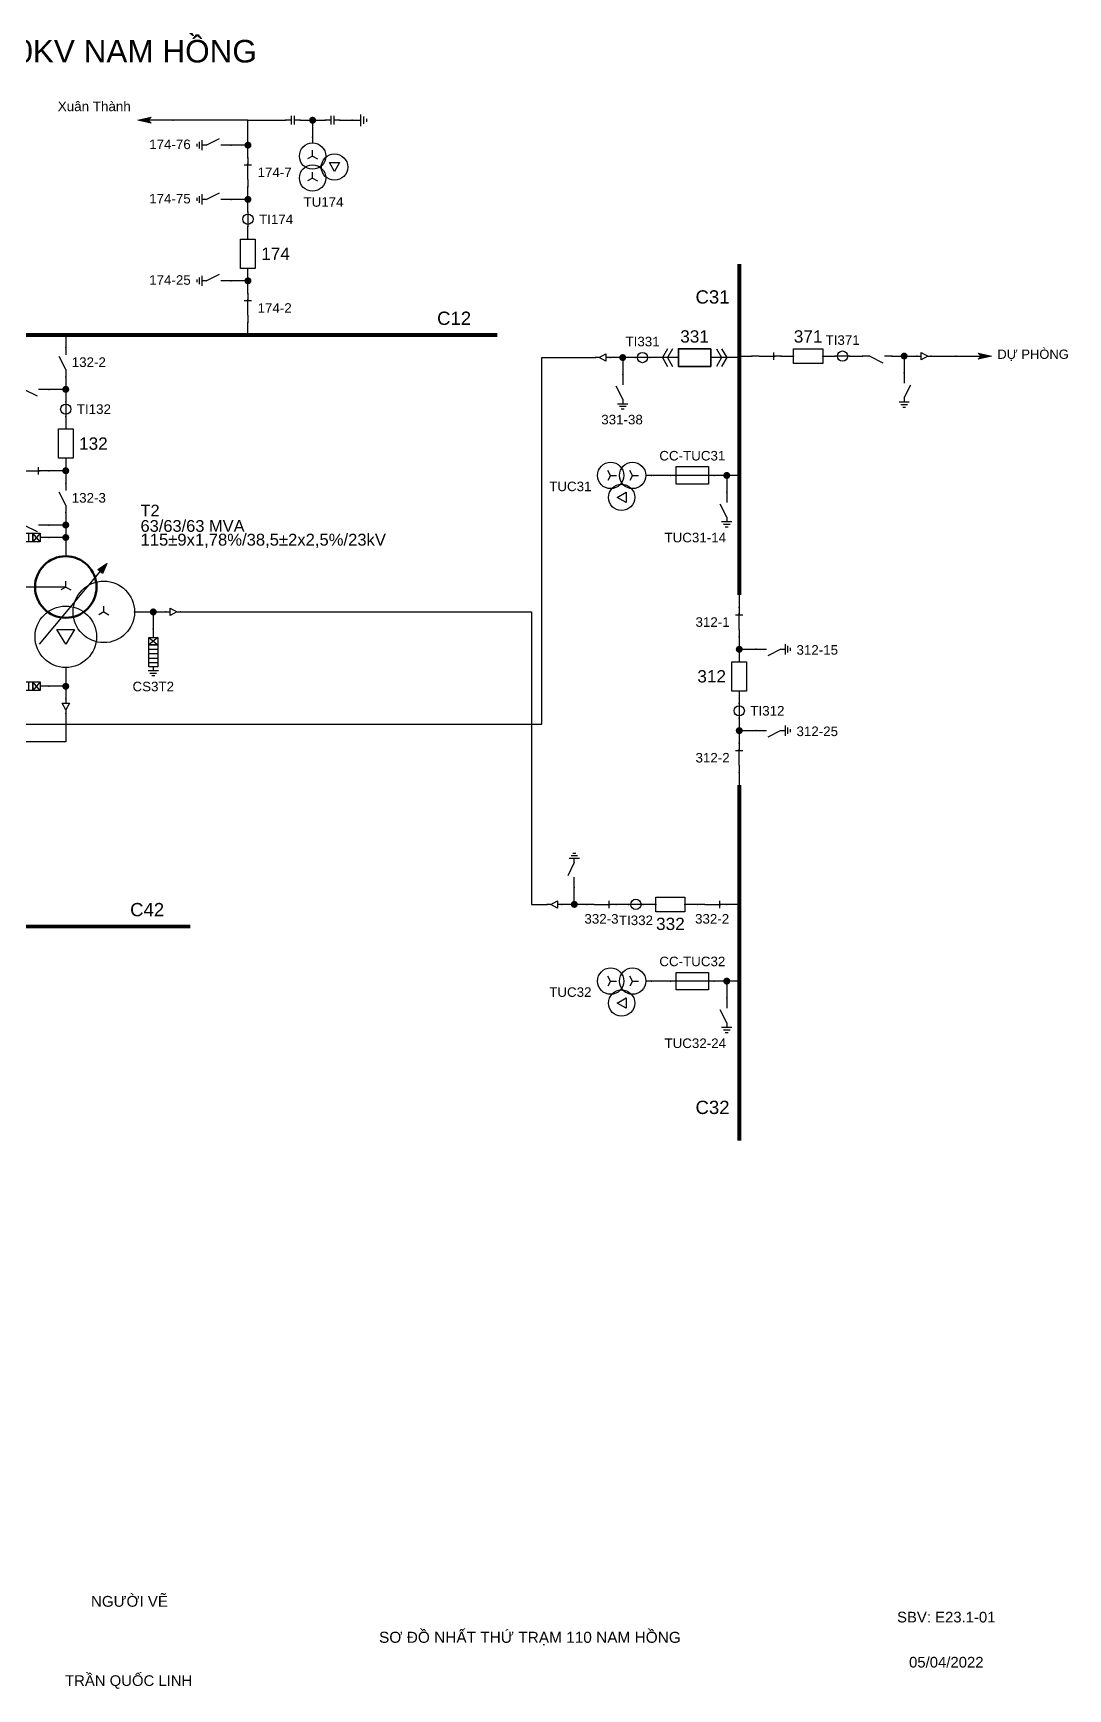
# Model space of a CAD drawing. Header units: millimetres. Extents: x -386 to 411, y 7 to 290.
# Drawn here: x 234.1 to 410.8, y 7.3 to 290.1 of the extents above; entities that cross this region are included whole.
import ezdxf

# ---------------------------------------------------------------- set-up
doc = ezdxf.new("R2010")
doc.units = ezdxf.units.MM
for name, color, linetype, lineweight in [('BUSBAR_110KV', 1, 'Continuous', 50), ('BUSBAR_22KV', 5, 'Continuous', 50), ('BUSBAR_35KV', 30, 'Continuous', 50), ('GROUND', 3, 'Continuous', 25), ('HV_110KV', 1, 'Continuous', 25), ('MV_22KV', 5, 'Continuous', 25), ('MV_35KV', 30, 'Continuous', 25)]:
    doc.layers.add(name, color=color, linetype=linetype, lineweight=lineweight)
doc.layers.add('SYM_PORTS', color=8, linetype='Continuous', plot=False)
doc.layers.add('TEXT', color=7, linetype='Continuous')
doc.styles.add('SLD_TEXT', font='arial.ttf')

# ---------------------------------------------------------------- blocks, each defined once
blk = doc.blocks.new('SYM_DISCONNECTOR_CLOSED')
at = {"lineweight": 25}
for points in [[(-0.625, 1.25), (0.625, 1.25)], [(0, 2.5), (0, 1.25)], [(0, -1.25), (0, 1.5)], [(0, -1.25), (0, -2.5)]]:
    blk.add_lwpolyline(points, dxfattribs=at)
at = {"layer": 'SYM_PORTS'}
for p in [(0, 2.5), (0, -2.5)]:
    blk.add_point(p, dxfattribs=at)
blk.add_attdef('DEVICE_CODE', (1.625, -0.5), '', height=2)
blk = doc.blocks.new('SYM_EARTHING_SWITCH_OPEN')
at = {"lineweight": 25}
for points in [[(0, 3), (0, 1.25)], [(0, -1.25), (-1.125, 1)], [(-0.875, -2), (0.875, -2)], [(-0.5625, -2.4375), (0.5625, -2.4375)], [(0, -1.25), (0, -2)], [(-0.25, -2.875), (0.25, -2.875)]]:
    blk.add_lwpolyline(points, dxfattribs=at)
at = {"layer": 'SYM_PORTS'}
blk.add_point((0, 3), dxfattribs=at)
blk.add_attdef('DEVICE_CODE', (1.875, 0), '', height=2)
blk = doc.blocks.new('SYM_CIRCUIT_BREAKER')
at = {"lineweight": 25}
blk.add_lwpolyline([(-1.25, 2.5), (1.25, 2.5), (1.25, -2.5), (-1.25, -2.5)], close=True, dxfattribs=at)
at = {"layer": 'SYM_PORTS'}
for p in [(0, 2.5), (0, -2.5)]:
    blk.add_point(p, dxfattribs=at)
blk.add_attdef('DEVICE_CODE', (2.25, -0.5), '', height=2)
at = {"flags": 1}
blk.add_attdef('RATING', (2.25, -3.5), '', height=2, dxfattribs=at)
blk = doc.blocks.new('SYM_CURRENT_TRANSFORMER')
at = {"lineweight": 25}
blk.add_lwpolyline([(0, 1.25), (0, -1.25)], dxfattribs=at)
blk.add_circle((0, 0), 0.875, dxfattribs=at)
at = {"layer": 'SYM_PORTS'}
for p in [(0, 1.25), (0, -1.25)]:
    blk.add_point(p, dxfattribs=at)
blk.add_attdef('DEVICE_CODE', (1.875, -1.75), '', height=2)
at = {"flags": 1}
blk.add_attdef('RATIO', (1.875, -4.75), '', height=2, dxfattribs=at)
blk = doc.blocks.new('SYM_COUPLING_CAPACITOR')
at = {"lineweight": 25}
for points in [[(-0.75, 0.25), (0.75, 0.25)], [(0, 1.25), (0, 0.25)], [(-0.75, -0.25), (0.75, -0.25)], [(0, -0.25), (0, -1.25)]]:
    blk.add_lwpolyline(points, dxfattribs=at)
at = {"layer": 'SYM_PORTS'}
for p in [(0, 1.25), (0, -1.25)]:
    blk.add_point(p, dxfattribs=at)
blk.add_attdef('DEVICE_CODE', (1.75, -1.75), '', height=2)
blk = doc.blocks.new('SYM_VOLTAGE_TRANSFORMER')
at = {"lineweight": 25}
for points in [[(0, 4.625), (0, 3.625)], [(0, 1.375), (-0.8625, 0.875)], [(0, 1.375), (0, 2.375)], [(0, 1.375), (0.8625, 0.875)], [(0, -2.375), (-0.8625, -2.875)], [(0, -2.375), (0, -1.375)], [(0, -2.375), (0.8625, -2.875)]]:
    blk.add_lwpolyline(points, dxfattribs=at)
blk.add_lwpolyline([(2.875, 0.25), (4.625, 0.25), (3.75, -1.25)], close=True, dxfattribs=at)
for centre in [(0, 1.375), (3.75, -0.5), (0, -2.375)]:
    blk.add_circle(centre, 2.25, dxfattribs=at)
at = {"layer": 'SYM_PORTS'}
blk.add_point((0, 4.625), dxfattribs=at)
blk.add_attdef('DEVICE_CODE', (7, 1.625), '', height=2)
at = {"flags": 1}
blk.add_attdef('RATIO', (7, -1.375), '', height=2, dxfattribs=at)
blk = doc.blocks.new('SYM_GROUND_SYMBOL')
at = {"lineweight": 25}
for points in [[(0, 1.25), (0, -0.25)], [(-1, -0.25), (1, -0.25)], [(-0.625, -0.75), (0.625, -0.75)], [(-0.25, -1.25), (0.25, -1.25)]]:
    blk.add_lwpolyline(points, dxfattribs=at)
at = {"layer": 'SYM_PORTS'}
blk.add_point((0, 1.25), dxfattribs=at)
blk = doc.blocks.new('SYM_LINE_FEEDER_ARROW')
blk.add_hatch(color=7).paths.add_polyline_path([(0, -3), (-0.5, -0.75), (0, -1.25), (0.5, -0.75)])
at = {"lineweight": 25}
blk.add_lwpolyline([(0, 3), (0, -1.25)], dxfattribs=at)
blk.add_lwpolyline([(0, -3), (-0.5, -0.75), (0, -1.25), (0.5, -0.75)], close=True, dxfattribs=at)
at = {"layer": 'SYM_PORTS'}
blk.add_point((0, 3), dxfattribs=at)
blk.add_attdef('LINE_NAME', (1.5, 0), '', height=2)
blk = doc.blocks.new('SYM_DISCONNECTOR_OPEN')
at = {"lineweight": 25}
for points in [[(0, -1.25), (-1.125, 1)], [(0, 2.5), (0, 1.25)], [(0, -1.25), (0, -2.5)]]:
    blk.add_lwpolyline(points, dxfattribs=at)
at = {"layer": 'SYM_PORTS'}
for p in [(0, 2.5), (0, -2.5)]:
    blk.add_point(p, dxfattribs=at)
blk.add_attdef('DEVICE_CODE', (1, -0.5), '', height=2)
blk = doc.blocks.new('SYM_EARTHING_SWITCH_CLOSED')
at = {"lineweight": 25}
for points in [[(0, 3), (0, 1.25)], [(-0.625, 1.25), (0.625, 1.25)], [(0, -1.25), (0, 1.5)], [(-0.875, -2), (0.875, -2)], [(-0.5625, -2.4375), (0.5625, -2.4375)], [(0, -1.25), (0, -2)], [(-0.25, -2.875), (0.25, -2.875)]]:
    blk.add_lwpolyline(points, dxfattribs=at)
at = {"layer": 'SYM_PORTS'}
blk.add_point((0, 3), dxfattribs=at)
blk.add_attdef('DEVICE_CODE', (1.875, 0), '', height=2)
blk = doc.blocks.new('SYM_SURGE_ARRESTER')
at = {"lineweight": 25}
for points in [[(0, 4), (0, 2.5)], [(-0.75, 2.5), (0.75, 1.25)], [(0.75, 2.5), (-0.75, 1.25)], [(-0.75, 0.5), (0.75, 0.5)], [(-0.75, -0.25), (0.75, -0.25)], [(-0.75, -1), (0.75, -1)], [(-0.75, -1.75), (0.75, -1.75)], [(0, -2.5), (0, -3.125)], [(-0.875, -3.125), (0.875, -3.125)], [(-0.5625, -3.5625), (0.5625, -3.5625)], [(-0.25, -4), (0.25, -4)]]:
    blk.add_lwpolyline(points, dxfattribs=at)
for points in [[(-0.75, 2.5), (0.75, 2.5), (0.75, 1.25), (-0.75, 1.25)], [(-0.75, 1.25), (0.75, 1.25), (0.75, -2.5), (-0.75, -2.5)]]:
    blk.add_lwpolyline(points, close=True, dxfattribs=at)
at = {"layer": 'SYM_PORTS'}
blk.add_point((0, 4), dxfattribs=at)
blk.add_attdef('DEVICE_CODE', (1.875, 1), '', height=2)
blk = doc.blocks.new('SYM_TRANSFORMER_3W')
blk.add_hatch(color=7).paths.add_polyline_path([(3.75, 8.25), (3.0125, 6.575), (2.2375, 7.225)])
at = {"lineweight": 25}
for points in [[(-7.75, -5.5), (3.0125, 7.35)], [(-3.25, 4.25), (-8.5, 4.25)], [(-3.25, 4.25), (-4.1125, 3.75)], [(-3.25, 4.25), (-3.25, 5.25)], [(-3.25, 4.25), (-2.3875, 3.75)], [(3.25, 0), (2.3875, -0.5)], [(3.25, 0), (3.25, 1)], [(3.25, 0), (4.1125, -0.5)]]:
    blk.add_lwpolyline(points, dxfattribs=at)
for points in [[(3.75, 8.25), (3.0125, 6.575), (2.2375, 7.225)], [(-4.75, -3), (-1.75, -3), (-3.25, -5.5)]]:
    blk.add_lwpolyline(points, close=True, dxfattribs=at)
at = {"lineweight": 50}
blk.add_circle((-3.25, 4.25), 5.25, dxfattribs=at)
at = {"lineweight": 25}
for centre in [(3.25, 0), (-3.25, -4.25)]:
    blk.add_circle(centre, 5.25, dxfattribs=at)
at = {"layer": 'SYM_PORTS'}
for p in [(-3.25, 9.5), (-8.5, 4.25), (8.5, 0), (-3.25, -9.5)]:
    blk.add_point(p, dxfattribs=at)
blk.add_attdef('DEVICE_CODE', (9.5, 6.5), '', height=2)
at = {"flags": 1}
for tag, p in [('POWER', (9.5, 3.5)), ('VOLTAGE_RATIO', (9.5, 0.5))]:
    blk.add_attdef(tag, p, '', height=2, dxfattribs=at)
blk = doc.blocks.new('SYM_CABLE_TERMINATION')
at = {"lineweight": 25}
blk.add_lwpolyline([(-0.625, 0.5), (0.625, 0.5), (0, -0.625)], close=True, dxfattribs=at)
for points in [[(0, 1.25), (0, 0.5)], [(0, -0.625), (0, -1.25)]]:
    blk.add_lwpolyline(points, dxfattribs=at)
at = {"layer": 'SYM_PORTS'}
for p in [(0, 1.25), (0, -1.25)]:
    blk.add_point(p, dxfattribs=at)
blk = doc.blocks.new('SYM_DRAWOUT_BREAKER')
at = {"lineweight": 25}
for points in [[(-1.5, 4.625), (0, 5.5), (1.5, 4.625)], [(-1.5, 3.75), (0, 4.625), (1.5, 3.75)], [(0, 5.5), (0, 2.75)], [(0, -2.75), (0, -5.5)], [(-1.5, -3.75), (0, -4.625), (1.5, -3.75)], [(-1.5, -4.625), (0, -5.5), (1.5, -4.625)]]:
    blk.add_lwpolyline(points, dxfattribs=at)
at = {"lineweight": 35}
blk.add_lwpolyline([(-1.5, 2.75), (1.5, 2.75), (1.5, -2.75), (-1.5, -2.75)], close=True, dxfattribs=at)
at = {"layer": 'SYM_PORTS'}
for p in [(0, 5.5), (0, -5.5)]:
    blk.add_point(p, dxfattribs=at)
blk.add_attdef('DEVICE_CODE', (2.5, 2.5), '', height=2)
at = {"flags": 1}
blk.add_attdef('RATING', (2.5, -0.5), '', height=2, dxfattribs=at)
blk = doc.blocks.new('SYM_FUSE_DISCONNECTOR')
at = {"lineweight": 25}
blk.add_lwpolyline([(0, 3.75), (0, -3.75)], dxfattribs=at)
blk.add_lwpolyline([(-1.5, 2.75), (1.5, 2.75), (1.5, -2.75), (-1.5, -2.75)], close=True, dxfattribs=at)
at = {"layer": 'SYM_PORTS'}
for p in [(0, 3.75), (0, -3.75)]:
    blk.add_point(p, dxfattribs=at)
blk.add_attdef('DEVICE_CODE', (2.5, 0.75), '', height=2)
at = {"flags": 1}
blk.add_attdef('RATING', (2.5, -2.25), '', height=2, dxfattribs=at)

msp = doc.modelspace()

# ---------------------------------------------------------------- hatches: boundary and pattern name
at = {"layer": 'HV_110KV'}
h = msp.add_hatch(color=7, dxfattribs=at)
edge = h.paths.add_edge_path()
edge.add_arc((281.82, 275.2), 0.6, 0, 360)
h = msp.add_hatch(color=7, dxfattribs=at)
edge = h.paths.add_edge_path()
edge.add_arc((270.78, 270.94), 0.6, 0, 360)
h = msp.add_hatch(color=7, dxfattribs=at)
edge = h.paths.add_edge_path()
edge.add_arc((270.78, 261.67), 0.6, 0, 360)
h = msp.add_hatch(color=7, dxfattribs=at)
edge = h.paths.add_edge_path()
edge.add_arc((270.78, 247.77), 0.6, 0, 360)
h = msp.add_hatch(color=7, dxfattribs=at)
edge = h.paths.add_edge_path()
edge.add_arc((239.66, 229.23), 0.6, 0, 360)
h = msp.add_hatch(color=7, dxfattribs=at)
edge = h.paths.add_edge_path()
edge.add_arc((239.66, 215.33), 0.6, 0, 360)
h = msp.add_hatch(color=7, dxfattribs=at)
edge = h.paths.add_edge_path()
edge.add_arc((239.66, 206.06), 0.6, 0, 360)
h = msp.add_hatch(color=7, dxfattribs=at)
edge = h.paths.add_edge_path()
edge.add_arc((239.66, 203.93), 0.6, 0, 360)
at = {"layer": 'MV_22KV'}
h = msp.add_hatch(color=7, dxfattribs=at)
edge = h.paths.add_edge_path()
edge.add_arc((239.66, 178.52), 0.6, 0, 360)
at = {"layer": 'MV_35KV'}
h = msp.add_hatch(color=7, dxfattribs=at)
edge = h.paths.add_edge_path()
edge.add_arc((334.8, 234.66), 0.6, 0, 360)
h = msp.add_hatch(color=7, dxfattribs=at)
edge = h.paths.add_edge_path()
edge.add_arc((382.87, 234.91), 0.6, 0, 360)
h = msp.add_hatch(color=7, dxfattribs=at)
edge = h.paths.add_edge_path()
edge.add_arc((352.57, 214.53), 0.6, 0, 360)
h = msp.add_hatch(color=7, dxfattribs=at)
edge = h.paths.add_edge_path()
edge.add_arc((254.61, 191.22), 0.6, 0, 360)
h = msp.add_hatch(color=7, dxfattribs=at)
edge = h.paths.add_edge_path()
edge.add_arc((354.7, 184.84), 0.6, 0, 360)
h = msp.add_hatch(color=7, dxfattribs=at)
edge = h.paths.add_edge_path()
edge.add_arc((354.7, 170.94), 0.6, 0, 360)
h = msp.add_hatch(color=7, dxfattribs=at)
edge = h.paths.add_edge_path()
edge.add_arc((326.53, 141.27), 0.6, 0, 360)
h = msp.add_hatch(color=7, dxfattribs=at)
edge = h.paths.add_edge_path()
edge.add_arc((352.57, 128.16), 0.6, 0, 360)

# ---------------------------------------------------------------- linework, layer by layer
at = {"layer": 'BUSBAR_110KV', "const_width": 0.658}
msp.add_lwpolyline([(176.01, 238.5), (313.37, 238.5)], dxfattribs=at)
at = {"layer": 'BUSBAR_22KV', "const_width": 0.658}
msp.add_lwpolyline([(160.33, 137.5), (260.94, 137.5)], dxfattribs=at)
at = {"layer": 'BUSBAR_35KV', "const_width": 0.658}
for points in [[(354.7, 250.64), (354.7, 194.11)], [(354.7, 161.67), (354.7, 100.91)]]:
    msp.add_lwpolyline(points, dxfattribs=at)
at = {"layer": 'GROUND'}
msp.add_lwpolyline([(286.45, 275.2), (288.59, 275.2)], dxfattribs=at)
at = {"layer": 'HV_110KV'}
for points in [[(270.78, 275.2), (257.98, 275.2)], [(270.78, 270.94), (270.78, 275.2)], [(270.78, 275.2), (277.18, 275.2)], [(279.68, 275.2), (281.82, 275.2)], [(281.82, 275.2), (281.82, 272.32)], [(281.82, 275.2), (283.95, 275.2)], [(270.78, 270.94), (267.9, 270.94)], [(270.78, 268.8), (270.78, 270.94)], [(270.78, 261.67), (270.78, 263.8)], [(270.78, 261.67), (267.9, 261.67)], [(270.78, 259.53), (270.78, 261.67)], [(270.78, 254.9), (270.78, 257.03)], [(270.78, 247.77), (270.78, 249.9)], [(270.78, 247.77), (267.9, 247.77)], [(270.78, 245.63), (270.78, 247.77)], [(270.78, 238.5), (270.78, 240.63)], [(239.66, 238.5), (239.66, 236.36)], [(239.66, 229.23), (236.78, 229.23)], [(239.66, 231.36), (239.66, 229.23)], [(239.66, 229.23), (239.66, 227.1)], [(239.66, 224.6), (239.66, 222.46)], [(239.66, 215.33), (236.78, 215.33)], [(239.66, 217.46), (239.66, 215.33)], [(239.66, 215.33), (239.66, 213.19)], [(239.66, 208.19), (239.66, 206.06)], [(239.66, 206.06), (236.78, 206.06)], [(239.66, 203.93), (236.78, 203.93)], [(239.66, 206.06), (239.66, 203.93)], [(239.66, 203.93), (239.66, 200.72)], [(234.41, 195.47), (230.14, 195.47)]]:
    msp.add_lwpolyline(points, dxfattribs=at)
at = {"layer": 'MV_22KV'}
for points in [[(239.66, 181.72), (239.66, 178.52)], [(239.66, 178.52), (236.78, 178.52)], [(239.66, 178.52), (239.66, 176.39)], [(239.66, 173.89), (239.66, 171.19), (239.66, 169.03), (186.16, 169.03), (186.16, 164.73), (186.16, 162.03)]]:
    msp.add_lwpolyline(points, dxfattribs=at)
at = {"layer": 'MV_35KV'}
for points in [[(354.7, 234.91), (356.84, 234.91)], [(361.84, 234.91), (363.97, 234.91)], [(368.97, 234.91), (371.1, 234.91)], [(373.6, 234.91), (375.74, 234.91)], [(380.74, 234.91), (382.87, 234.91)], [(382.87, 234.91), (382.87, 232.03)], [(382.87, 234.91), (385.01, 234.91)], [(387.51, 234.91), (391.77, 234.91)], [(95.68, 191.22), (98.38, 191.22), (219, 191.22), (219, 172.03), (321, 172.03), (321, 234.66), (327.47, 234.66), (330.17, 234.66)], [(334.8, 234.66), (332.67, 234.66)], [(336.93, 234.66), (334.8, 234.66)], [(334.8, 234.66), (334.8, 231.78)], [(341.57, 234.66), (339.43, 234.66)], [(354.7, 234.66), (352.57, 234.66)], [(342.93, 214.53), (339.73, 214.53)], [(352.57, 214.53), (350.43, 214.53)], [(354.7, 214.53), (352.57, 214.53)], [(352.57, 214.53), (352.57, 211.65)], [(354.7, 194.11), (354.7, 191.98)], [(251.41, 191.22), (254.61, 191.22)], [(254.61, 191.22), (254.61, 188.34)], [(254.61, 191.22), (256.74, 191.22)], [(259.24, 191.22), (261.94, 191.22), (319.2, 191.22), (319.2, 141.27), (321.9, 141.27)], [(354.7, 186.98), (354.7, 184.84)], [(354.7, 184.84), (357.58, 184.84)], [(354.7, 184.84), (354.7, 182.71)], [(354.7, 177.71), (354.7, 175.57)], [(354.7, 173.07), (354.7, 170.94)], [(354.7, 170.94), (357.58, 170.94)], [(354.7, 170.94), (354.7, 168.8)], [(354.7, 163.8), (354.7, 161.67)], [(326.53, 141.27), (326.53, 144.15)], [(326.53, 141.27), (324.4, 141.27)], [(328.67, 141.27), (326.53, 141.27)], [(335.8, 141.27), (333.67, 141.27)], [(340.43, 141.27), (338.3, 141.27)], [(347.57, 141.27), (345.43, 141.27)], [(354.7, 141.27), (352.57, 141.27)], [(342.93, 128.16), (339.73, 128.16)], [(352.57, 128.16), (350.43, 128.16)], [(354.7, 128.16), (352.57, 128.16)], [(352.57, 128.16), (352.57, 125.28)]]:
    msp.add_lwpolyline(points, dxfattribs=at)

# ---------------------------------------------------------------- block references
at = {"layer": 'GROUND'}
for name, p, rotation in [('SYM_COUPLING_CAPACITOR', (285.2, 275.2), 270), ('SYM_GROUND_SYMBOL', (289.84, 275.2), 90)]:
    msp.add_blockref(name, p, dxfattribs=dict(at, rotation=rotation))
at = {"layer": 'HV_110KV', "rotation": 270}
for name, p in [('SYM_LINE_FEEDER_ARROW', (254.98, 275.2)), ('SYM_COUPLING_CAPACITOR', (278.43, 275.2))]:
    msp.add_blockref(name, p, dxfattribs=at)
at = {"layer": 'HV_110KV'}
ref = msp.add_blockref('SYM_EARTHING_SWITCH_OPEN', (264.9, 270.94), dxfattribs=dict(at, rotation=270))
ref.add_attrib('DEVICE_CODE', '174-76', (253.91, 270.26), dxfattribs={"layer": 'TEXT', "height": 1.632, "style": 'SLD_TEXT'})
ref = msp.add_blockref('SYM_VOLTAGE_TRANSFORMER', (281.82, 267.7), dxfattribs=at)
ref.add_attrib('DEVICE_CODE', 'TU174', (280.27, 260.42), dxfattribs={"layer": 'TEXT', "height": 1.632, "style": 'SLD_TEXT'})
ref = msp.add_blockref('SYM_DISCONNECTOR_CLOSED', (270.78, 266.3), dxfattribs=at)
ref.add_attrib('DEVICE_CODE', '174-7', (272.43, 265.48), dxfattribs={"layer": 'TEXT', "height": 1.632, "style": 'SLD_TEXT'})
ref = msp.add_blockref('SYM_EARTHING_SWITCH_OPEN', (264.9, 261.67), dxfattribs=dict(at, rotation=270))
ref.add_attrib('DEVICE_CODE', '174-75', (253.91, 260.99), dxfattribs={"layer": 'TEXT', "height": 1.632, "style": 'SLD_TEXT'})
ref = msp.add_blockref('SYM_CURRENT_TRANSFORMER', (270.78, 258.28), dxfattribs=at)
ref.add_attrib('DEVICE_CODE', 'TI174', (272.68, 257.46), dxfattribs={"layer": 'TEXT', "height": 1.632, "style": 'SLD_TEXT'})
ref = msp.add_blockref('SYM_CIRCUIT_BREAKER', (270.78, 252.4), dxfattribs=at)
ref.add_attrib('DEVICE_CODE', '174', (273.05, 251.35), dxfattribs={"layer": 'TEXT', "height": 2.101, "style": 'SLD_TEXT'})
ref = msp.add_blockref('SYM_EARTHING_SWITCH_OPEN', (264.9, 247.77), dxfattribs=dict(at, rotation=270))
ref.add_attrib('DEVICE_CODE', '174-25', (253.91, 247.09), dxfattribs={"layer": 'TEXT', "height": 1.632, "style": 'SLD_TEXT'})
ref = msp.add_blockref('SYM_DISCONNECTOR_CLOSED', (270.78, 243.13), dxfattribs=at)
ref.add_attrib('DEVICE_CODE', '174-2', (272.43, 242.31), dxfattribs={"layer": 'TEXT', "height": 1.632, "style": 'SLD_TEXT'})
ref = msp.add_blockref('SYM_DISCONNECTOR_OPEN', (239.66, 233.86), dxfattribs=at)
ref.add_attrib('DEVICE_CODE', '132-2', (240.68, 233.06), dxfattribs={"layer": 'TEXT', "height": 1.632, "style": 'SLD_TEXT'})
ref = msp.add_blockref('SYM_EARTHING_SWITCH_OPEN', (233.78, 229.23), dxfattribs=dict(at, xscale=-1, rotation=270))
ref.add_attrib('DEVICE_CODE', '132-25', (222.79, 228.3), dxfattribs={"layer": 'TEXT', "extrusion": (0, 0, -1), "height": 1.632, "style": 'SLD_TEXT'})
ref = msp.add_blockref('SYM_CURRENT_TRANSFORMER', (239.66, 225.85), dxfattribs=at)
ref.add_attrib('DEVICE_CODE', 'TI132', (241.55, 225.04), dxfattribs={"layer": 'TEXT', "height": 1.632, "style": 'SLD_TEXT'})
ref = msp.add_blockref('SYM_CIRCUIT_BREAKER', (239.66, 219.96), dxfattribs=at)
ref.add_attrib('DEVICE_CODE', '132', (241.93, 218.92), dxfattribs={"layer": 'TEXT', "height": 2.102, "style": 'SLD_TEXT'})
ref = msp.add_blockref('SYM_EARTHING_SWITCH_CLOSED', (233.78, 215.33), dxfattribs=dict(at, xscale=-1, rotation=270))
ref.add_attrib('DEVICE_CODE', '132-35', (222.79, 214.52), dxfattribs={"layer": 'TEXT', "extrusion": (0, 0, -1), "height": 1.632, "style": 'SLD_TEXT'})
ref = msp.add_blockref('SYM_DISCONNECTOR_OPEN', (239.66, 210.69), dxfattribs=at)
ref.add_attrib('DEVICE_CODE', '132-3', (240.68, 209.89), dxfattribs={"layer": 'TEXT', "height": 1.632, "style": 'SLD_TEXT'})
ref = msp.add_blockref('SYM_TRANSFORMER_3W', (242.91, 191.22), dxfattribs=at)
ref.add_attrib('DEVICE_CODE', 'T2', (252.43, 207.53), dxfattribs={"layer": 'TEXT', "height": 2, "style": 'SLD_TEXT'})
ref = msp.add_blockref('SYM_EARTHING_SWITCH_OPEN', (233.78, 206.06), dxfattribs=dict(at, xscale=-1, rotation=270))
ref.add_attrib('DEVICE_CODE', '132-38', (222.79, 205.13), dxfattribs={"layer": 'TEXT', "extrusion": (0, 0, -1), "height": 1.632, "style": 'SLD_TEXT'})
ref = msp.add_blockref('SYM_SURGE_ARRESTER', (232.78, 203.93), dxfattribs=dict(at, rotation=270))
ref.add_attrib('DEVICE_CODE', 'CS1T2', (220.67, 203.11), dxfattribs={"layer": 'TEXT', "height": 1.632, "style": 'SLD_TEXT'})
at = {"layer": 'MV_22KV'}
ref = msp.add_blockref('SYM_SURGE_ARRESTER', (232.78, 178.52), dxfattribs=dict(at, rotation=270))
ref.add_attrib('DEVICE_CODE', 'CS4T2', (220.67, 177.71), dxfattribs={"layer": 'TEXT', "height": 1.632, "style": 'SLD_TEXT'})
msp.add_blockref('SYM_CABLE_TERMINATION', (239.66, 175.14), dxfattribs=at)
at = {"layer": 'MV_35KV', "xscale": -1}
for name, p, rotation in [('SYM_DISCONNECTOR_OPEN', (378.24, 234.91), 270), ('SYM_DISCONNECTOR_CLOSED', (359.34, 234.91), 270), ('SYM_EARTHING_SWITCH_OPEN', (326.53, 147.15), 180)]:
    msp.add_blockref(name, p, dxfattribs=dict(at, rotation=rotation))
at = {"layer": 'MV_35KV'}
ref = msp.add_blockref('SYM_CURRENT_TRANSFORMER', (338.18, 234.66), dxfattribs=dict(at, rotation=270))
ref.add_attrib('DEVICE_CODE', 'TI331', (335.27, 236.58), dxfattribs={"layer": 'TEXT', "height": 1.632, "style": 'SLD_TEXT'})
ref = msp.add_blockref('SYM_DRAWOUT_BREAKER', (347.07, 234.66), dxfattribs=dict(at, rotation=270))
ref.add_attrib('DEVICE_CODE', '331', (344.62, 237.22), dxfattribs={"layer": 'TEXT', "height": 2.102, "style": 'SLD_TEXT'})
ref = msp.add_blockref('SYM_CIRCUIT_BREAKER', (366.47, 234.91), dxfattribs=dict(at, rotation=270))
ref.add_attrib('DEVICE_CODE', '371', (364.02, 237.22), dxfattribs={"layer": 'TEXT', "height": 2.102, "style": 'SLD_TEXT'})
ref = msp.add_blockref('SYM_CURRENT_TRANSFORMER', (372.35, 234.91), dxfattribs=dict(at, rotation=270))
ref.add_attrib('DEVICE_CODE', 'TI371', (369.44, 236.83), dxfattribs={"layer": 'TEXT', "height": 1.632, "style": 'SLD_TEXT'})
for name, p, rotation in [('SYM_CABLE_TERMINATION', (331.42, 234.66), 270), ('SYM_CABLE_TERMINATION', (386.26, 234.91), 90), ('SYM_LINE_FEEDER_ARROW', (394.77, 234.91), 90), ('SYM_CABLE_TERMINATION', (257.99, 191.22), 90), ('SYM_CABLE_TERMINATION', (323.15, 141.27), 270)]:
    msp.add_blockref(name, p, dxfattribs=dict(at, rotation=rotation))
at = {"layer": 'MV_35KV', "xscale": -1}
msp.add_blockref('SYM_EARTHING_SWITCH_OPEN', (382.87, 229.03), dxfattribs=at)
at = {"layer": 'MV_35KV'}
ref = msp.add_blockref('SYM_EARTHING_SWITCH_OPEN', (334.8, 228.78), dxfattribs=at)
ref.add_attrib('DEVICE_CODE', '331-38', (331.13, 223.25), dxfattribs={"layer": 'TEXT', "height": 1.632, "style": 'SLD_TEXT'})
ref = msp.add_blockref('SYM_FUSE_DISCONNECTOR', (346.68, 214.53), dxfattribs=dict(at, rotation=270))
ref.add_attrib('DEVICE_CODE', 'CC-TUC31', (341.05, 217.08), dxfattribs={"layer": 'TEXT', "height": 1.632, "style": 'SLD_TEXT'})
ref = msp.add_blockref('SYM_VOLTAGE_TRANSFORMER', (335.11, 214.53), dxfattribs=dict(at, rotation=270))
ref.add_attrib('DEVICE_CODE', 'TUC31', (322.24, 211.84), dxfattribs={"layer": 'TEXT', "height": 1.632, "style": 'SLD_TEXT'})
ref = msp.add_blockref('SYM_EARTHING_SWITCH_OPEN', (352.57, 208.65), dxfattribs=at)
ref.add_attrib('DEVICE_CODE', 'TUC31-14', (341.93, 203.1), dxfattribs={"layer": 'TEXT', "height": 1.632, "style": 'SLD_TEXT'})
ref = msp.add_blockref('SYM_DISCONNECTOR_CLOSED', (354.7, 189.48), dxfattribs=at)
ref.add_attrib('DEVICE_CODE', '312-1', (347.23, 188.67), dxfattribs={"layer": 'TEXT', "height": 1.632, "style": 'SLD_TEXT'})
ref = msp.add_blockref('SYM_SURGE_ARRESTER', (254.61, 184.34), dxfattribs=at)
ref.add_attrib('DEVICE_CODE', 'CS3T2', (251.06, 177.66), dxfattribs={"layer": 'TEXT', "height": 1.632, "style": 'SLD_TEXT'})
ref = msp.add_blockref('SYM_EARTHING_SWITCH_OPEN', (360.58, 184.84), dxfattribs=dict(at, rotation=90))
ref.add_attrib('DEVICE_CODE', '312-15', (364.48, 183.91), dxfattribs={"layer": 'TEXT', "height": 1.632, "style": 'SLD_TEXT'})
ref = msp.add_blockref('SYM_CIRCUIT_BREAKER', (354.7, 180.21), dxfattribs=at)
ref.add_attrib('DEVICE_CODE', '312', (347.54, 179.17), dxfattribs={"layer": 'TEXT', "height": 2.102, "style": 'SLD_TEXT'})
ref = msp.add_blockref('SYM_CURRENT_TRANSFORMER', (354.7, 174.32), dxfattribs=at)
ref.add_attrib('DEVICE_CODE', 'TI312', (356.6, 173.52), dxfattribs={"layer": 'TEXT', "height": 1.632, "style": 'SLD_TEXT'})
ref = msp.add_blockref('SYM_EARTHING_SWITCH_OPEN', (360.58, 170.94), dxfattribs=dict(at, rotation=90))
ref.add_attrib('DEVICE_CODE', '312-25', (364.48, 170.01), dxfattribs={"layer": 'TEXT', "height": 1.632, "style": 'SLD_TEXT'})
ref = msp.add_blockref('SYM_DISCONNECTOR_CLOSED', (354.7, 166.3), dxfattribs=at)
ref.add_attrib('DEVICE_CODE', '312-2', (347.23, 165.5), dxfattribs={"layer": 'TEXT', "height": 1.632, "style": 'SLD_TEXT'})
ref = msp.add_blockref('SYM_DISCONNECTOR_CLOSED', (331.17, 141.27), dxfattribs=dict(at, rotation=270))
ref.add_attrib('DEVICE_CODE', '332-3', (328.25, 137.98), dxfattribs={"layer": 'TEXT', "height": 1.632, "style": 'SLD_TEXT'})
ref = msp.add_blockref('SYM_CURRENT_TRANSFORMER', (337.05, 141.27), dxfattribs=dict(at, rotation=270))
ref.add_attrib('DEVICE_CODE', 'TI332', (334.14, 137.73), dxfattribs={"layer": 'TEXT', "height": 1.632, "style": 'SLD_TEXT'})
ref = msp.add_blockref('SYM_CIRCUIT_BREAKER', (342.93, 141.27), dxfattribs=dict(at, rotation=270))
ref.add_attrib('DEVICE_CODE', '332', (340.49, 136.89), dxfattribs={"layer": 'TEXT', "height": 2.102, "style": 'SLD_TEXT'})
ref = msp.add_blockref('SYM_DISCONNECTOR_CLOSED', (350.07, 141.27), dxfattribs=dict(at, rotation=270))
ref.add_attrib('DEVICE_CODE', '332-2', (347.15, 137.98), dxfattribs={"layer": 'TEXT', "height": 1.632, "style": 'SLD_TEXT'})
ref = msp.add_blockref('SYM_VOLTAGE_TRANSFORMER', (335.11, 128.16), dxfattribs=dict(at, rotation=270))
ref.add_attrib('DEVICE_CODE', 'TUC32', (322.24, 125.47), dxfattribs={"layer": 'TEXT', "height": 1.632, "style": 'SLD_TEXT'})
ref = msp.add_blockref('SYM_FUSE_DISCONNECTOR', (346.68, 128.16), dxfattribs=dict(at, rotation=270))
ref.add_attrib('DEVICE_CODE', 'CC-TUC32', (341.05, 130.71), dxfattribs={"layer": 'TEXT', "height": 1.632, "style": 'SLD_TEXT'})
ref = msp.add_blockref('SYM_EARTHING_SWITCH_OPEN', (352.57, 122.28), dxfattribs=at)
ref.add_attrib('DEVICE_CODE', 'TUC32-24', (341.93, 116.73), dxfattribs={"layer": 'TEXT', "height": 1.632, "style": 'SLD_TEXT'})

# ---------------------------------------------------------------- texts
at = {"layer": 'TEXT', "attachment_point": 7, "style": 'SLD_TEXT'}
for s, insert, char_height in [('SƠ ĐỒ NHẤT THỨ TRẠM 110KV NAM HỒNG', (159.66, 284.21), 3.8519), ('Xuân Thành', (238.3, 276.72), 1.638), ('C31', (347.23, 243.85), 2.267), ('C12', (303.09, 240.21), 2.265), ('DỰ PHÒNG', (398.79, 234.09), 1.583), ('63/63/63 MVA', (252.43, 204.87), 2.0081), ('115±9x1,78%/38,5±2x2,5%/23kV', (252.43, 202.16), 2.0315), ('C42', (250.66, 139.21), 2.265), ('C32', (347.23, 105.43), 2.267), ('NGƯỜI VẼ', (243.97, 21.28), 1.845), ('SBV: E23.1-01', (381.66, 18.6), 1.8185), ('SƠ ĐỒ NHẤT THỨ TRẠM 110 NAM HỒNG', (293.17, 14.73), 1.8826), ('05/04/2022', (383.71, 10.9), 1.819), ('TRẦN QUỐC LINH', (239.54, 7.28), 1.8185)]:
    msp.add_mtext(s, dxfattribs=dict(at, insert=insert, char_height=char_height))

doc.saveas('drawing.dxf')
